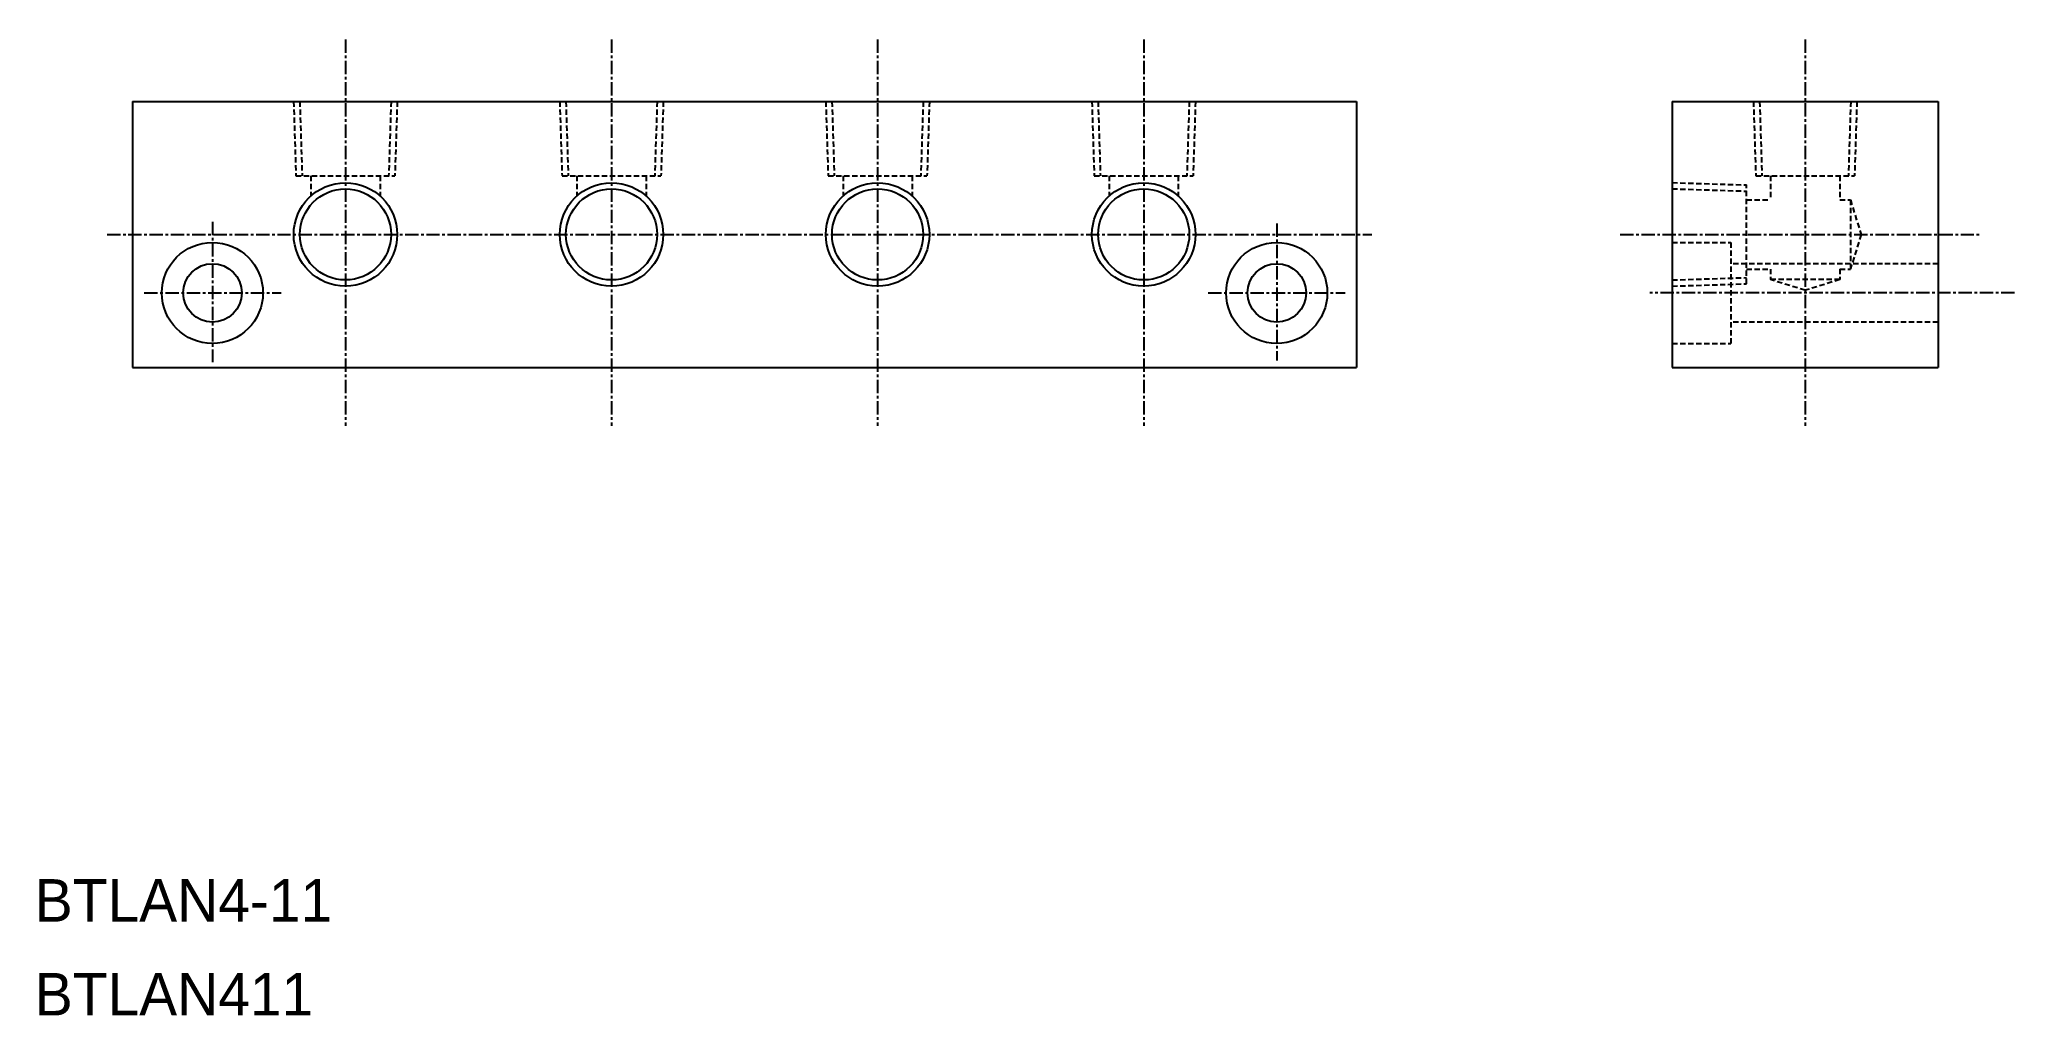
# Model space of a CAD drawing. Extents: x 5775 to 5961, y 23189 to 23281.
import ezdxf

# ---------------------------------------------------------------- set-up
doc = ezdxf.new("R2010")
doc.units = 0
doc.linetypes.add('CENTER', pattern=[2, 1.25, -0.25, 0.25, -0.25])
doc.linetypes.add('DASHED', pattern=[0.75, 0.5, -0.25])
doc.layers.get('0').update_dxf_attribs({"linetype": 'CONTINUOUS'})
doc.layers.add('CENTER', color=1, linetype='CENTER')

msp = doc.modelspace()

# ---------------------------------------------------------------- linework, layer by layer
at = {"color": 7, "linetype": 'CONTINUOUS'}
for p, q in [((5783.87, 23275.37), (5898.87, 23275.37)), ((5783.87, 23275.37), (5783.87, 23250.37)), ((5898.87, 23275.37), (5898.87, 23250.37)), ((5928.52, 23275.37), (5928.52, 23250.37)), ((5928.52, 23275.37), (5953.52, 23275.37)), ((5953.52, 23275.37), (5953.52, 23250.37)), ((5783.87, 23250.37), (5898.87, 23250.37)), ((5928.52, 23250.37), (5953.52, 23250.37))]:
    msp.add_line(p, q, dxfattribs=at)
at = {"color": 3, "linetype": 'DASHED'}
for p, q in [((5799, 23275.37), (5799.22, 23268.37)), ((5799.58, 23275.37), (5799.8, 23268.37)), ((5808.15, 23275.37), (5807.93, 23268.37)), ((5808.73, 23275.37), (5808.51, 23268.37)), ((5824, 23275.37), (5824.22, 23268.37)), ((5824.58, 23275.37), (5824.8, 23268.37)), ((5833.15, 23275.37), (5832.93, 23268.37)), ((5833.73, 23275.37), (5833.51, 23268.37)), ((5849, 23275.37), (5849.22, 23268.37)), ((5849.58, 23275.37), (5849.8, 23268.37)), ((5858.15, 23275.37), (5857.93, 23268.37)), ((5858.73, 23275.37), (5858.51, 23268.37)), ((5874, 23275.37), (5874.22, 23268.37)), ((5874.58, 23275.37), (5874.8, 23268.37)), ((5883.15, 23275.37), (5882.93, 23268.37)), ((5883.73, 23275.37), (5883.51, 23268.37)), ((5936.16, 23275.37), (5936.38, 23268.37)), ((5936.74, 23275.37), (5936.96, 23268.37)), ((5945.3, 23275.37), (5945.08, 23268.37)), ((5945.88, 23275.37), (5945.66, 23268.37)), ((5799.22, 23268.37), (5808.51, 23268.37)), ((5800.62, 23268.37), (5800.62, 23266.49)), ((5807.12, 23268.37), (5807.12, 23266.49)), ((5824.22, 23268.37), (5833.51, 23268.37)), ((5825.62, 23268.37), (5825.62, 23266.49)), ((5832.12, 23268.37), (5832.12, 23266.49)), ((5849.22, 23268.37), (5858.51, 23268.37)), ((5850.62, 23268.37), (5850.62, 23266.49)), ((5857.12, 23268.37), (5857.12, 23266.49)), ((5874.22, 23268.37), (5883.51, 23268.37)), ((5875.62, 23268.37), (5875.62, 23266.49)), ((5882.12, 23268.37), (5882.12, 23266.49)), ((5936.38, 23268.37), (5945.66, 23268.37)), ((5937.77, 23268.37), (5937.77, 23266.12)), ((5944.27, 23268.37), (5944.27, 23266.12)), ((5928.52, 23267.74), (5935.52, 23267.52)), ((5928.52, 23267.16), (5935.52, 23266.94)), ((5935.52, 23258.23), (5935.52, 23267.52)), ((5935.52, 23266.12), (5937.77, 23266.12)), ((5944.27, 23266.12), (5945.27, 23266.12)), ((5945.27, 23266.12), (5946.27, 23262.87)), ((5945.27, 23266.12), (5945.27, 23259.62)), ((5946.27, 23262.87), (5945.27, 23259.62)), ((5928.52, 23262.12), (5934.02, 23262.12)), ((5934.02, 23262.12), (5934.02, 23252.62)), ((5928.52, 23258.59), (5935.52, 23258.81)), ((5953.52, 23260.12), (5934.02, 23260.12)), ((5935.52, 23259.62), (5937.77, 23259.62)), ((5937.77, 23259.62), (5937.77, 23258.62)), ((5941.02, 23257.62), (5937.77, 23258.62)), ((5944.27, 23258.62), (5937.77, 23258.62)), ((5944.27, 23258.62), (5941.02, 23257.62)), ((5944.27, 23259.62), (5944.27, 23258.62)), ((5944.27, 23259.62), (5945.27, 23259.62)), ((5928.52, 23258.01), (5935.52, 23258.23)), ((5953.52, 23254.62), (5934.02, 23254.62)), ((5928.52, 23252.62), (5934.02, 23252.62))]:
    msp.add_line(p, q, dxfattribs=at)
for p, q in [((5934.77, 23250.37), (5934.77, 23250.37)), ((5941.02, 23250.37), (5941.02, 23250.37))]:
    msp.add_line(p, q)
at = {"color": 3, "linetype": 'CONTINUOUS'}
for centre in [(5803.87, 23262.87), (5828.87, 23262.87), (5853.87, 23262.87), (5878.87, 23262.87)]:
    msp.add_circle(centre, 4.86, dxfattribs=at)
at = {"color": 7, "linetype": 'CONTINUOUS'}
for centre, radius in [((5803.87, 23262.87), 4.28), ((5828.87, 23262.87), 4.28), ((5853.87, 23262.87), 4.28), ((5878.87, 23262.87), 4.28), ((5791.37, 23257.37), 4.75), ((5891.37, 23257.37), 4.75), ((5791.37, 23257.37), 2.75), ((5891.37, 23257.37), 2.75)]:
    msp.add_circle(centre, radius, dxfattribs=at)
at = {"layer": 'CENTER', "color": 1, "linetype": 'CENTER'}
for p, q in [((5803.87, 23281.2), (5803.87, 23244.86)), ((5828.87, 23281.2), (5828.87, 23244.86)), ((5853.87, 23281.2), (5853.87, 23244.86)), ((5878.87, 23281.2), (5878.87, 23244.86)), ((5941.02, 23281.2), (5941.02, 23244.86)), ((5781.47, 23262.87), (5900.3, 23262.87)), ((5791.37, 23264.05), (5791.37, 23250.87)), ((5891.37, 23263.89), (5891.37, 23251.03)), ((5923.63, 23262.87), (5957.58, 23262.87)), ((5784.97, 23257.37), (5797.84, 23257.37)), ((5884.92, 23257.37), (5897.79, 23257.37)), ((5960.69, 23257.37), (5926.42, 23257.37))]:
    msp.add_line(p, q, dxfattribs=at)

# ---------------------------------------------------------------- texts
at = {"color": 7, "linetype": 'CONTINUOUS'}
for s, p in [('BTLAN4-11', (5774.68, 23198.25)), ('BTLAN411', (5774.68, 23189.43))]:
    msp.add_text(s, height=4, dxfattribs=at).set_placement(p)

doc.saveas('drawing.dxf')
